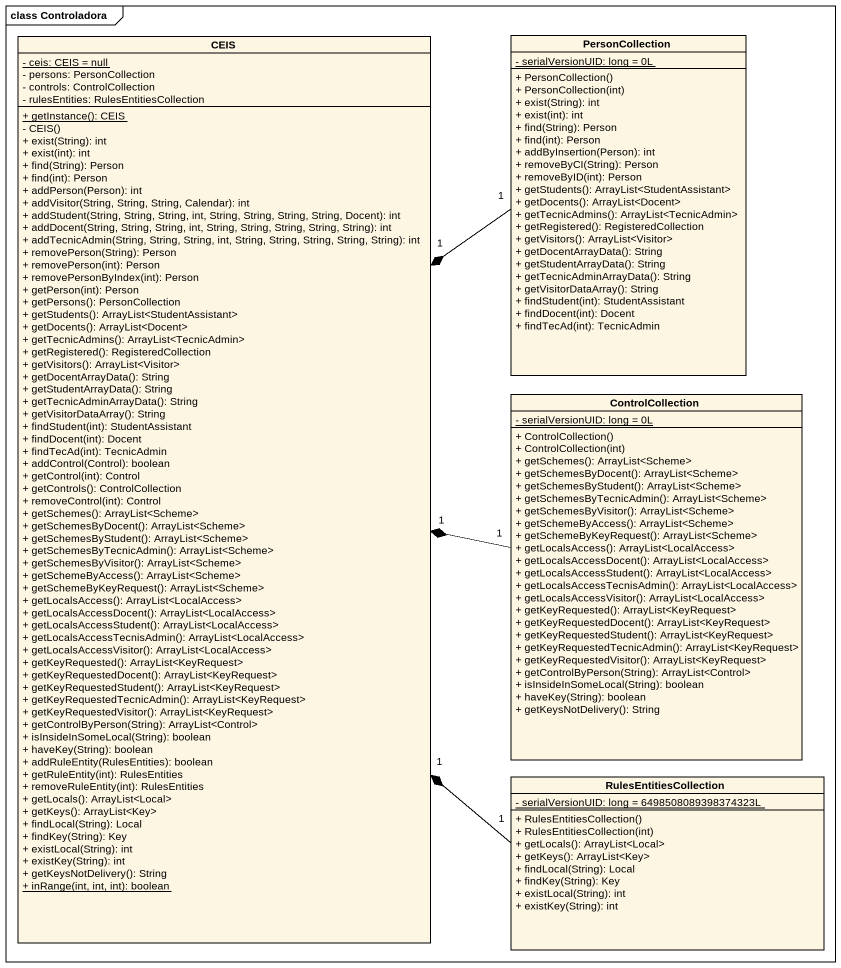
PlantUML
@startuml
mainframe class Controladora
hide circle
hide empty members
skinparam classAttributeIconSize 0
class CEIS {
  {static} - ceis: CEIS = null
  - persons: PersonCollection
  - controls: ControlCollection
  - rulesEntities: RulesEntitiesCollection
  {static} + getInstance(): CEIS
  - CEIS()
  + exist(String): int
  + exist(int): int
  + find(String): Person
  + find(int): Person
  + addPerson(Person): int
  + addVisitor(String, String, String, Calendar): int
  + addStudent(String, String, String, int, String, String, String, String, Docent): int
  + addDocent(String, String, String, int, String, String, String, String, String): int
  + addTecnicAdmin(String, String, String, int, String, String, String, String, String): int
  + removePerson(String): Person
  + removePerson(int): Person
  + removePersonByIndex(int): Person
  + getPerson(int): Person
  + getPersons(): PersonCollection
  + getStudents(): ArrayList<StudentAssistant>
  + getDocents(): ArrayList<Docent>
  + getTecnicAdmins(): ArrayList<TecnicAdmin>
  + getRegistered(): RegisteredCollection
  + getVisitors(): ArrayList<Visitor>
  + getDocentArrayData(): String
  + getStudentArrayData(): String
  + getTecnicAdminArrayData(): String
  + getVisitorDataArray(): String
  + findStudent(int): StudentAssistant
  + findDocent(int): Docent
  + findTecAd(int): TecnicAdmin
  + addControl(Control): boolean
  + getControl(int): Control
  + getControls(): ControlCollection
  + removeControl(int): Control
  + getSchemes(): ArrayList<Scheme>
  + getSchemesByDocent(): ArrayList<Scheme>
  + getSchemesByStudent(): ArrayList<Scheme>
  + getSchemesByTecnicAdmin(): ArrayList<Scheme>
  + getSchemesByVisitor(): ArrayList<Scheme>
  + getSchemeByAccess(): ArrayList<Scheme>
  + getSchemeByKeyRequest(): ArrayList<Scheme>
  + getLocalsAccess(): ArrayList<LocalAccess>
  + getLocalsAccessDocent(): ArrayList<LocalAccess>
  + getLocalsAccessStudent(): ArrayList<LocalAccess>
  + getLocalsAccessTecnisAdmin(): ArrayList<LocalAccess>
  + getLocalsAccessVisitor(): ArrayList<LocalAccess>
  + getKeyRequested(): ArrayList<KeyRequest>
  + getKeyRequestedDocent(): ArrayList<KeyRequest>
  + getKeyRequestedStudent(): ArrayList<KeyRequest>
  + getKeyRequestedTecnicAdmin(): ArrayList<KeyRequest>
  + getKeyRequestedVisitor(): ArrayList<KeyRequest>
  + getControlByPerson(String): ArrayList<Control>
  + isInsideInSomeLocal(String): boolean
  + haveKey(String): boolean
  + addRuleEntity(RulesEntities): boolean
  + getRuleEntity(int): RulesEntities
  + removeRuleEntity(int): RulesEntities
  + getLocals(): ArrayList<Local>
  + getKeys(): ArrayList<Key>
  + findLocal(String): Local
  + findKey(String): Key
  + existLocal(String): int
  + existKey(String): int
  + getKeysNotDelivery(): String
  {static} + inRange(int, int, int): boolean
}
class PersonCollection {
  {static} - serialVersionUID: long = 0L
  + PersonCollection()
  + PersonCollection(int)
  + exist(String): int
  + exist(int): int
  + find(String): Person
  + find(int): Person
  + addByInsertion(Person): int
  + removeByCI(String): Person
  + removeByID(int): Person
  + getStudents(): ArrayList<StudentAssistant>
  + getDocents(): ArrayList<Docent>
  + getTecnicAdmins(): ArrayList<TecnicAdmin>
  + getRegistered(): RegisteredCollection
  + getVisitors(): ArrayList<Visitor>
  + getDocentArrayData(): String
  + getStudentArrayData(): String
  + getTecnicAdminArrayData(): String
  + getVisitorDataArray(): String
  + findStudent(int): StudentAssistant
  + findDocent(int): Docent
  + findTecAd(int): TecnicAdmin
}
class ControlCollection {
  {static} - serialVersionUID: long = 0L
  + ControlCollection()
  + ControlCollection(int)
  + getSchemes(): ArrayList<Scheme>
  + getSchemesByDocent(): ArrayList<Scheme>
  + getSchemesByStudent(): ArrayList<Scheme>
  + getSchemesByTecnicAdmin(): ArrayList<Scheme>
  + getSchemesByVisitor(): ArrayList<Scheme>
  + getSchemeByAccess(): ArrayList<Scheme>
  + getSchemeByKeyRequest(): ArrayList<Scheme>
  + getLocalsAccess(): ArrayList<LocalAccess>
  + getLocalsAccessDocent(): ArrayList<LocalAccess>
  + getLocalsAccessStudent(): ArrayList<LocalAccess>
  + getLocalsAccessTecnisAdmin(): ArrayList<LocalAccess>
  + getLocalsAccessVisitor(): ArrayList<LocalAccess>
  + getKeyRequested(): ArrayList<KeyRequest>
  + getKeyRequestedDocent(): ArrayList<KeyRequest>
  + getKeyRequestedStudent(): ArrayList<KeyRequest>
  + getKeyRequestedTecnicAdmin(): ArrayList<KeyRequest>
  + getKeyRequestedVisitor(): ArrayList<KeyRequest>
  + getControlByPerson(String): ArrayList<Control>
  + isInsideInSomeLocal(String): boolean
  + haveKey(String): boolean
  + getKeysNotDelivery(): String
}
class RulesEntitiesCollection {
  {static} - serialVersionUID: long = 6498508089398374323L
  + RulesEntitiesCollection()
  + RulesEntitiesCollection(int)
  + getLocals(): ArrayList<Local>
  + getKeys(): ArrayList<Key>
  + findLocal(String): Local
  + findKey(String): Key
  + existLocal(String): int
  + existKey(String): int
}
PersonCollection "1" --* "1" CEIS
ControlCollection "1" -left-* "1" CEIS
RulesEntitiesCollection "1" -up-* "1" CEIS
@enduml
